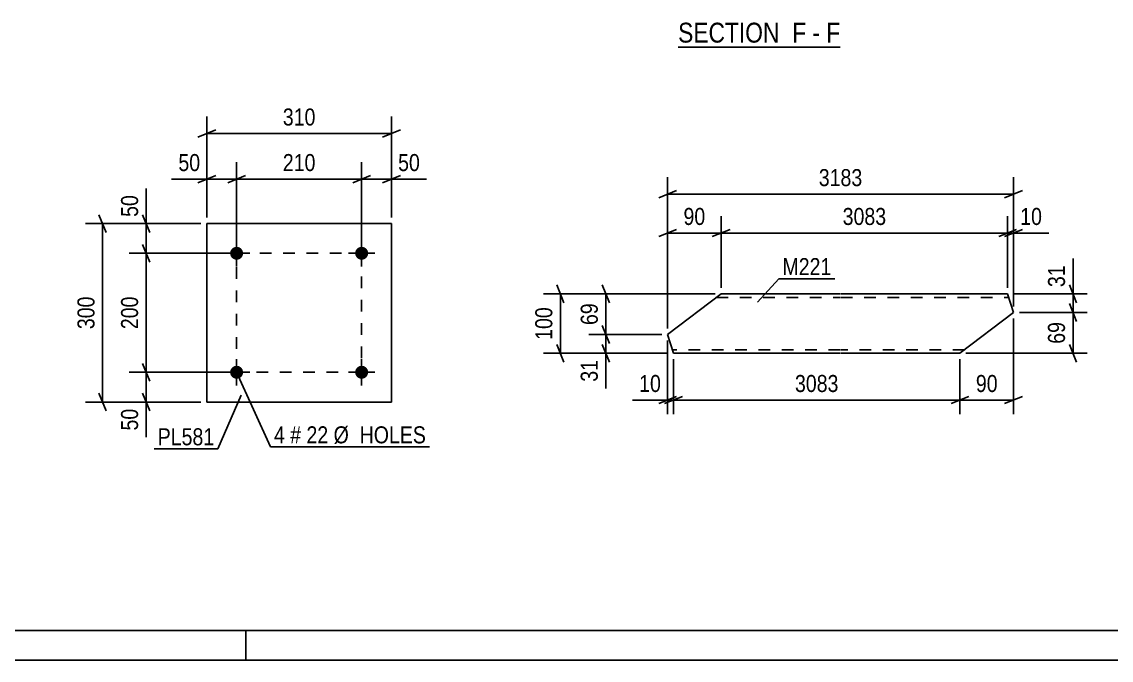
# Model space of a CAD drawing. Header units: millimetres. Extents: x 0 to 841, y 0 to 594.
# Drawn here: x 173.4 to 356.4, y 0 to 107.3 of the extents above; entities that cross this region are included whole.
import ezdxf

# ---------------------------------------------------------------- set-up
doc = ezdxf.new("R2010")
doc.units = ezdxf.units.MM
doc.linetypes.add('DXK_LINE_DOT2', pattern=[3.9198, 1.9599, -1.9599])
doc.styles.add('Arial Narrow', font='ARIALN.TTF', dxfattribs={"height": 0.2})

# ---------------------------------------------------------------- blocks, each defined once
blk = doc.blocks.new('Unknown-103655098-1133')
at = {"color": 5, "linetype": 'Continuous'}
for p, q in [((5, 5), (836, 5)), ((211, 0), (211, 5)), ((0, 0), (841, 0))]:
    blk.add_line(p, q, dxfattribs=at)
blk = doc.blocks.new('Unknown-103655098-16 - 2034')
at = {"color": 6, "linetype": 'Continuous'}
blk.add_line((283.63, 103.08), (310.85, 103.08), dxfattribs=at)
at = {"color": 0, "linetype": 'Continuous'}
for points in [[(301.74, 103.83), (301.74, 107.33), (283.63, 107.33), (283.63, 103.83)], [(305.13, 103.83), (305.13, 107.33), (302.79, 107.33), (302.79, 103.83)], [(307.45, 103.83), (307.45, 107.33), (306.18, 107.33), (306.18, 103.83)], [(310.85, 103.83), (310.85, 107.33), (308.5, 107.33), (308.5, 103.83)]]:
    blk.add_wipeout(points, dxfattribs=at)
at = {"color": 7, "linetype": 'Continuous', "style": 'Arial Narrow'}
for s, p in [('SECTION ', (283.63, 103.83)), ('F', (302.79, 103.83)), ('F', (308.5, 103.83)), ('-', (306.18, 103.83))]:
    blk.add_text(s, height=3.34, dxfattribs=at).set_placement(p)
blk = doc.blocks.new('Part-103655098-6733 - 6727')
at = {"color": 2, "linetype": 'Continuous'}
for p, q in [((281.87, 54.75), (290.86, 61.6)), ((310.86, 61.6), (290.86, 61.6)), ((338.97, 61.6), (310.96, 61.6)), ((339.95, 58.46), (338.97, 61.6)), ((330.96, 51.6), (339.95, 58.46)), ((282.85, 51.6), (281.87, 54.75)), ((310.86, 51.6), (282.85, 51.6)), ((330.96, 51.6), (310.96, 51.6))]:
    blk.add_line(p, q, dxfattribs=at)
at = {"color": 7, "linetype": 'DXK_LINE_DOT2'}
for p, q in [((290.07, 61), (310.86, 61)), ((310.96, 61), (339.16, 61)), ((310.86, 52.2), (282.66, 52.2)), ((331.75, 52.2), (310.96, 52.2))]:
    blk.add_line(p, q, dxfattribs=at)
blk = doc.blocks.new('Part-103655098-1580 - 1564')
at = {"color": 2, "linetype": 'Continuous'}
for p, q in [((204.48, 73.4), (235.48, 73.4)), ((204.48, 43.4), (204.48, 73.4)), ((235.48, 73.4), (235.48, 43.4)), ((204.48, 43.4), (235.48, 43.4))]:
    blk.add_line(p, q, dxfattribs=at)
blk = doc.blocks.new('Bolt-103655098-1613 - 1564')
at = {"linetype": 'Continuous'}
for points in [[(210.58, 48.41, -1), (208.38, 48.41, -1)], [(231.58, 48.41, -1), (229.38, 48.41, -1)]]:
    blk.add_hatch(color=1, dxfattribs=at).paths.add_polyline_path(points)
at = {"color": 1, "linetype": 'Continuous'}
for p, q in [((209.48, 50.61), (209.48, 46.21)), ((230.48, 50.61), (230.48, 46.21)), ((207.28, 48.41), (211.68, 48.41)), ((228.28, 48.41), (232.68, 48.41))]:
    blk.add_line(p, q, dxfattribs=at)
blk = doc.blocks.new('Bolt-103655098-1618 - 1564')
at = {"linetype": 'Continuous'}
for points in [[(210.58, 68.41, -1), (208.38, 68.41, -1)], [(231.58, 68.41, -1), (229.38, 68.41, -1)]]:
    blk.add_hatch(color=1, dxfattribs=at).paths.add_polyline_path(points)
at = {"color": 1, "linetype": 'Continuous'}
for p, q in [((209.48, 70.61), (209.48, 66.21)), ((230.48, 70.61), (230.48, 66.21)), ((207.28, 68.41), (211.68, 68.41)), ((228.28, 68.41), (232.68, 68.41))]:
    blk.add_line(p, q, dxfattribs=at)
blk = doc.blocks.new('Rectangle-103655098-1727 - 1564')
at = {"color": 1, "linetype": 'DXK_LINE_DOT2'}
blk.add_lwpolyline([(209.48, 68.41), (230.48, 68.41), (230.48, 48.41), (209.48, 48.41), (209.48, 68.41)], close=True, dxfattribs=at)
blk = doc.blocks.new('StraightDimension-103655098-12760 - 6727')
at = {"color": 7, "linetype": 'Continuous'}
for p, q in [((338.97, 62.6), (338.97, 74.67)), ((339.95, 59.46), (339.95, 74.67)), ((337.47, 71.22), (340.47, 72.42)), ((341.45, 72.42), (338.45, 71.22)), ((338.97, 71.82), (339.95, 71.82))]:
    blk.add_line(p, q, dxfattribs=at)
at = {"color": 0}
blk.add_wipeout([(345.33, 72.57), (345.33, 76.77), (340.48, 76.77), (340.48, 72.57)], dxfattribs=at)
at = {"color": 7, "linetype": 'Continuous'}
blk.add_line((339.95, 71.82), (345.86, 71.82), dxfattribs=at)
blk.add_line((339.95, 71.82), (345.86, 71.82), dxfattribs=at)
at = {"color": 3, "style": 'Arial Narrow'}
blk.add_text('10', height=2.863, dxfattribs=at).set_placement((341.08, 73.17))
blk = doc.blocks.new('StraightDimension-103655098-12821 - 6727')
at = {"color": 7, "linetype": 'Continuous'}
for p, q in [((281.87, 53.75), (281.87, 41.34)), ((282.85, 50.6), (282.85, 41.34)), ((280.37, 43.14), (283.37, 44.34)), ((284.35, 44.34), (281.35, 43.14)), ((281.87, 43.74), (282.85, 43.74))]:
    blk.add_line(p, q, dxfattribs=at)
at = {"color": 0}
blk.add_wipeout([(281.34, 44.49), (281.34, 48.69), (276.48, 48.69), (276.48, 44.49)], dxfattribs=at)
at = {"color": 7, "linetype": 'Continuous'}
blk.add_line((281.87, 43.74), (275.96, 43.74), dxfattribs=at)
blk.add_line((281.87, 43.74), (275.96, 43.74), dxfattribs=at)
at = {"color": 3, "style": 'Arial Narrow'}
blk.add_text('10', height=2.863, dxfattribs=at).set_placement((277.08, 45.09))
blk = doc.blocks.new('StraightDimension-103655098-12820 - 6727')
at = {"color": 7, "linetype": 'Continuous'}
for p, q in [((282.85, 50.6), (282.85, 41.34)), ((330.96, 50.6), (330.96, 41.34)), ((284.35, 44.34), (281.35, 43.14)), ((329.46, 43.14), (332.46, 44.34)), ((282.85, 43.74), (330.96, 43.74))]:
    blk.add_line(p, q, dxfattribs=at)
at = {"color": 0}
blk.add_wipeout([(311.16, 44.49), (311.16, 48.69), (302.65, 48.69), (302.65, 44.49)], dxfattribs=at)
at = {"color": 3, "style": 'Arial Narrow'}
blk.add_text('3083', height=2.863, dxfattribs=at).set_placement((303.25, 45.09))
blk = doc.blocks.new('StraightDimension-103655098-12749 - 6727')
at = {"color": 7, "linetype": 'Continuous'}
for p, q in [((281.87, 55.75), (281.87, 81.2)), ((339.95, 59.46), (339.95, 81.2)), ((283.37, 78.95), (280.37, 77.75)), ((338.45, 77.75), (341.45, 78.95)), ((281.87, 78.35), (339.95, 78.35))]:
    blk.add_line(p, q, dxfattribs=at)
at = {"color": 0}
blk.add_wipeout([(315.17, 79.1), (315.17, 83.3), (306.65, 83.3), (306.65, 79.1)], dxfattribs=at)
at = {"color": 3, "style": 'Arial Narrow'}
blk.add_text('3183', height=2.863, dxfattribs=at).set_placement((307.25, 79.7))
blk = doc.blocks.new('StraightDimension-103655098-12761 - 6727')
at = {"color": 7, "linetype": 'Continuous'}
for p, q in [((290.86, 62.6), (290.86, 74.67)), ((338.97, 62.6), (338.97, 74.67)), ((292.36, 72.42), (289.36, 71.22)), ((290.86, 71.82), (338.97, 71.82)), ((337.47, 71.22), (340.47, 72.42))]:
    blk.add_line(p, q, dxfattribs=at)
at = {"color": 0}
blk.add_wipeout([(319.17, 72.57), (319.17, 76.77), (310.66, 76.77), (310.66, 72.57)], dxfattribs=at)
at = {"color": 3, "style": 'Arial Narrow'}
blk.add_text('3083', height=2.863, dxfattribs=at).set_placement((311.26, 73.17))
blk = doc.blocks.new('StraightDimension-103655098-12762 - 6727')
at = {"color": 7, "linetype": 'Continuous'}
for p, q in [((281.87, 55.75), (281.87, 74.67)), ((290.86, 62.6), (290.86, 74.67)), ((280.37, 71.22), (283.37, 72.42)), ((281.87, 71.82), (290.86, 71.82)), ((292.36, 72.42), (289.36, 71.22))]:
    blk.add_line(p, q, dxfattribs=at)
at = {"color": 0}
blk.add_wipeout([(288.79, 72.57), (288.79, 76.77), (283.93, 76.77), (283.93, 72.57)], dxfattribs=at)
at = {"color": 3, "style": 'Arial Narrow'}
blk.add_text('90', height=2.863, dxfattribs=at).set_placement((284.53, 73.17))
blk = doc.blocks.new('StraightDimension-103655098-12819 - 6727')
at = {"color": 7, "linetype": 'Continuous'}
for p, q in [((339.95, 57.46), (339.95, 41.34)), ((330.96, 50.6), (330.96, 41.34)), ((329.46, 43.14), (332.46, 44.34)), ((341.45, 44.34), (338.45, 43.14)), ((330.96, 43.74), (339.95, 43.74))]:
    blk.add_line(p, q, dxfattribs=at)
at = {"color": 0}
blk.add_wipeout([(337.88, 44.49), (337.88, 48.69), (333.03, 48.69), (333.03, 44.49)], dxfattribs=at)
at = {"color": 3, "style": 'Arial Narrow'}
blk.add_text('90', height=2.863, dxfattribs=at).set_placement((333.63, 45.09))
blk = doc.blocks.new('StraightDimension-103655098-12879 - 6727')
at = {"color": 7, "linetype": 'Continuous'}
for p, q in [((270.88, 63.1), (272.08, 60.1)), ((289.86, 61.6), (268.63, 61.6)), ((271.48, 54.75), (271.48, 61.6)), ((272.08, 53.25), (270.88, 56.25)), ((280.87, 54.75), (268.63, 54.75))]:
    blk.add_line(p, q, dxfattribs=at)
at = {"color": 0}
blk.add_wipeout([(270.73, 60.61), (266.53, 60.61), (266.53, 55.75), (270.73, 55.75)], dxfattribs=at)
at = {"color": 3, "style": 'Arial Narrow'}
blk.add_text('69', height=2.863, rotation=90.0002, dxfattribs=at).set_placement((270.13, 56.35))
blk = doc.blocks.new('StraightDimension-103655098-12880 - 6727')
at = {"color": 7, "linetype": 'Continuous'}
for p, q in [((270.88, 56.25), (272.08, 53.25)), ((280.87, 54.75), (268.63, 54.75)), ((272.08, 50.1), (270.88, 53.1)), ((271.48, 51.6), (271.48, 54.75)), ((281.85, 51.6), (268.63, 51.6))]:
    blk.add_line(p, q, dxfattribs=at)
at = {"color": 0}
blk.add_wipeout([(270.73, 51.08), (266.53, 51.08), (266.53, 46.22), (270.73, 46.22)], dxfattribs=at)
at = {"color": 7, "linetype": 'Continuous'}
blk.add_line((271.48, 51.6), (271.48, 45.7), dxfattribs=at)
blk.add_line((271.48, 51.6), (271.48, 45.7), dxfattribs=at)
at = {"color": 3, "style": 'Arial Narrow'}
blk.add_text('31', height=2.863, rotation=90.0002, dxfattribs=at).set_placement((270.13, 46.82))
blk = doc.blocks.new('StraightDimension-103655098-12928 - 6727')
at = {"color": 7, "linetype": 'Continuous'}
for p, q in [((263.25, 63.1), (264.45, 60.1)), ((289.86, 61.6), (261, 61.6)), ((263.85, 51.6), (263.85, 61.6)), ((264.45, 50.1), (263.25, 53.1)), ((281.85, 51.6), (261, 51.6))]:
    blk.add_line(p, q, dxfattribs=at)
at = {"color": 0}
blk.add_wipeout([(263.1, 59.95), (258.9, 59.95), (258.9, 53.26), (263.1, 53.26)], dxfattribs=at)
at = {"color": 3, "style": 'Arial Narrow'}
blk.add_text('100', height=2.863, rotation=90.0002, dxfattribs=at).set_placement((262.5, 53.86))
blk = doc.blocks.new('StraightDimension-103655098-12960 - 6727')
at = {"color": 7, "linetype": 'Continuous'}
for p, q in [((349.35, 63.1), (350.55, 60.1)), ((339.97, 61.6), (352.35, 61.6)), ((349.95, 58.46), (349.95, 61.6)), ((350.55, 56.96), (349.35, 59.96)), ((340.95, 58.46), (352.35, 58.46))]:
    blk.add_line(p, q, dxfattribs=at)
at = {"color": 0}
blk.add_wipeout([(349.2, 66.99), (345, 66.99), (345, 62.13), (349.2, 62.13)], dxfattribs=at)
at = {"color": 7, "linetype": 'Continuous'}
blk.add_line((349.95, 61.6), (349.95, 67.51), dxfattribs=at)
blk.add_line((349.95, 61.6), (349.95, 67.51), dxfattribs=at)
at = {"color": 3, "style": 'Arial Narrow'}
blk.add_text('31', height=2.863, rotation=90.0002, dxfattribs=at).set_placement((348.6, 62.73))
blk = doc.blocks.new('StraightDimension-103655098-12961 - 6727')
at = {"color": 7, "linetype": 'Continuous'}
for p, q in [((349.35, 59.96), (350.55, 56.96)), ((340.95, 58.46), (352.35, 58.46)), ((349.95, 51.6), (349.95, 58.46)), ((350.55, 50.1), (349.35, 53.1)), ((331.96, 51.6), (352.35, 51.6))]:
    blk.add_line(p, q, dxfattribs=at)
at = {"color": 0}
blk.add_wipeout([(349.2, 57.46), (345, 57.46), (345, 52.6), (349.2, 52.6)], dxfattribs=at)
at = {"color": 3, "style": 'Arial Narrow'}
blk.add_text('69', height=2.863, rotation=90.0002, dxfattribs=at).set_placement((348.6, 53.2))
blk = doc.blocks.new('StraightDimension-103655098-1620 - 1564')
at = {"color": 7, "linetype": 'Continuous'}
for p, q in [((193.68, 49.91), (194.88, 46.91)), ((208.48, 48.41), (191.43, 48.41)), ((194.28, 43.4), (194.28, 48.41)), ((194.88, 41.9), (193.68, 44.9)), ((203.48, 43.4), (191.43, 43.4))]:
    blk.add_line(p, q, dxfattribs=at)
at = {"color": 0}
blk.add_wipeout([(193.53, 42.88), (189.33, 42.88), (189.33, 38.02), (193.53, 38.02)], dxfattribs=at)
at = {"color": 7, "linetype": 'Continuous'}
blk.add_line((194.28, 43.4), (194.28, 37.5), dxfattribs=at)
blk.add_line((194.28, 43.4), (194.28, 37.5), dxfattribs=at)
at = {"color": 3, "style": 'Arial Narrow'}
blk.add_text('50', height=2.863, rotation=90.0002, dxfattribs=at).set_placement((192.93, 38.62))
blk = doc.blocks.new('StraightDimension-103655098-1663 - 1564')
at = {"color": 7, "linetype": 'Continuous'}
for p, q in [((203.48, 73.4), (184.11, 73.4)), ((187.56, 71.9), (186.36, 74.9)), ((186.96, 43.4), (186.96, 73.4)), ((186.36, 44.9), (187.56, 41.9)), ((203.48, 43.4), (184.11, 43.4))]:
    blk.add_line(p, q, dxfattribs=at)
at = {"color": 0}
blk.add_wipeout([(186.21, 61.75), (182.01, 61.75), (182.01, 55.06), (186.21, 55.06)], dxfattribs=at)
at = {"color": 3, "style": 'Arial Narrow'}
blk.add_text('300', height=2.863, rotation=90.0002, dxfattribs=at).set_placement((185.61, 55.66))
blk = doc.blocks.new('StraightDimension-103655098-1633 - 1564')
at = {"color": 7, "linetype": 'Continuous'}
for p, q in [((194.88, 66.91), (193.68, 69.91)), ((208.48, 68.41), (191.43, 68.41)), ((194.28, 48.41), (194.28, 68.41)), ((193.68, 49.91), (194.88, 46.91)), ((208.48, 48.41), (191.43, 48.41))]:
    blk.add_line(p, q, dxfattribs=at)
at = {"color": 0}
blk.add_wipeout([(193.53, 61.75), (189.33, 61.75), (189.33, 55.06), (193.53, 55.06)], dxfattribs=at)
at = {"color": 3, "style": 'Arial Narrow'}
blk.add_text('200', height=2.863, rotation=90.0002, dxfattribs=at).set_placement((192.93, 55.66))
blk = doc.blocks.new('StraightDimension-103655098-1649 - 1564')
at = {"color": 7, "linetype": 'Continuous'}
for p, q in [((203.48, 73.4), (191.43, 73.4)), ((193.68, 74.9), (194.88, 71.9)), ((194.28, 68.41), (194.28, 73.4)), ((194.88, 66.91), (193.68, 69.91)), ((208.48, 68.41), (191.43, 68.41))]:
    blk.add_line(p, q, dxfattribs=at)
at = {"color": 0}
blk.add_wipeout([(193.53, 78.78), (189.33, 78.78), (189.33, 73.93), (193.53, 73.93)], dxfattribs=at)
at = {"color": 7, "linetype": 'Continuous'}
blk.add_line((194.28, 73.4), (194.28, 79.31), dxfattribs=at)
blk.add_line((194.28, 73.4), (194.28, 79.31), dxfattribs=at)
at = {"color": 3, "style": 'Arial Narrow'}
blk.add_text('50', height=2.863, rotation=90.0002, dxfattribs=at).set_placement((192.93, 74.53))
blk = doc.blocks.new('StraightDimension-103655098-1674 - 1564')
at = {"color": 7, "linetype": 'Continuous'}
for p, q in [((204.48, 74.4), (204.48, 91.39)), ((235.48, 74.4), (235.48, 91.39)), ((205.98, 89.14), (202.98, 87.94)), ((204.48, 88.54), (235.48, 88.54)), ((233.98, 87.94), (236.98, 89.14))]:
    blk.add_line(p, q, dxfattribs=at)
at = {"color": 0}
blk.add_wipeout([(223.32, 89.29), (223.32, 93.49), (216.64, 93.49), (216.64, 89.29)], dxfattribs=at)
at = {"color": 3, "style": 'Arial Narrow'}
blk.add_text('310', height=2.863, dxfattribs=at).set_placement((217.24, 89.89))
blk = doc.blocks.new('StraightDimension-103655098-1685 - 1564')
at = {"color": 7, "linetype": 'Continuous'}
for p, q in [((230.48, 69.41), (230.48, 83.73)), ((235.48, 74.4), (235.48, 83.73)), ((228.98, 80.28), (231.98, 81.48)), ((230.48, 80.88), (235.48, 80.88)), ((236.98, 81.48), (233.98, 80.28))]:
    blk.add_line(p, q, dxfattribs=at)
at = {"color": 0}
blk.add_wipeout([(240.86, 81.63), (240.86, 85.83), (236, 85.83), (236, 81.63)], dxfattribs=at)
at = {"color": 7, "linetype": 'Continuous'}
blk.add_line((235.48, 80.88), (241.38, 80.88), dxfattribs=at)
blk.add_line((235.48, 80.88), (241.38, 80.88), dxfattribs=at)
at = {"color": 3, "style": 'Arial Narrow'}
blk.add_text('50', height=2.863, dxfattribs=at).set_placement((236.6, 82.23))
blk = doc.blocks.new('StraightDimension-103655098-1698 - 1564')
at = {"color": 7, "linetype": 'Continuous'}
for p, q in [((209.48, 69.41), (209.48, 83.73)), ((230.48, 69.41), (230.48, 83.73)), ((210.98, 81.48), (207.98, 80.28)), ((209.48, 80.88), (230.48, 80.88)), ((228.98, 80.28), (231.98, 81.48))]:
    blk.add_line(p, q, dxfattribs=at)
at = {"color": 0}
blk.add_wipeout([(223.32, 81.63), (223.32, 85.83), (216.64, 85.83), (216.64, 81.63)], dxfattribs=at)
at = {"color": 3, "style": 'Arial Narrow'}
blk.add_text('210', height=2.863, dxfattribs=at).set_placement((217.24, 82.23))
blk = doc.blocks.new('StraightDimension-103655098-1714 - 1564')
at = {"color": 7, "linetype": 'Continuous'}
for p, q in [((204.48, 74.4), (204.48, 83.73)), ((209.48, 69.41), (209.48, 83.73)), ((202.98, 80.28), (205.98, 81.48)), ((204.48, 80.88), (209.48, 80.88)), ((210.98, 81.48), (207.98, 80.28))]:
    blk.add_line(p, q, dxfattribs=at)
at = {"color": 0}
blk.add_wipeout([(203.95, 81.63), (203.95, 85.83), (199.1, 85.83), (199.1, 81.63)], dxfattribs=at)
at = {"color": 7, "linetype": 'Continuous'}
blk.add_line((204.48, 80.88), (198.57, 80.88), dxfattribs=at)
blk.add_line((204.48, 80.88), (198.57, 80.88), dxfattribs=at)
at = {"color": 3, "style": 'Arial Narrow'}
blk.add_text('50', height=2.863, dxfattribs=at).set_placement((199.7, 82.23))
blk = doc.blocks.new('Mark-103655098-6729 - 6727')
at = {"color": 0}
blk.add_wipeout([(309.37, 64.74), (309.37, 67.74), (301.15, 67.74), (301.15, 64.74)], dxfattribs=at)
blk.add_wipeout([(309.37, 64.74), (309.37, 67.74), (301.15, 67.74), (301.15, 64.74)], dxfattribs=at)
at = {"color": 30, "linetype": 'Continuous'}
for p, q in [((296.97, 60.21), (300.55, 64.14)), ((300.55, 64.14), (309.97, 64.14))]:
    blk.add_line(p, q, dxfattribs=at)
at = {"color": 3, "style": 'Arial Narrow'}
blk.add_text('M221', height=2.863, dxfattribs=at).set_placement((301.15, 64.74))
blk = doc.blocks.new('Mark-103655098-1576 - 1564')
at = {"color": 0}
blk.add_wipeout([(205.73, 36.13), (205.73, 39.13), (196.23, 39.13), (196.23, 36.13)], dxfattribs=at)
blk.add_wipeout([(205.73, 36.13), (205.73, 39.13), (196.23, 39.13), (196.23, 36.13)], dxfattribs=at)
at = {"color": 30, "linetype": 'Continuous'}
for p in [(210.26, 44.55), (195.63, 35.53)]:
    blk.add_line(p, (206.33, 35.53), dxfattribs=at)
at = {"color": 3, "style": 'Arial Narrow'}
blk.add_text('PL581', height=2.863, dxfattribs=at).set_placement((196.23, 36.13))
blk = doc.blocks.new('MarkSet-103655098-1775 - 1564')
at = {"color": 0}
blk.add_wipeout([(217.58, 36.46), (217.58, 39.46), (215.76, 39.46), (215.76, 36.46)], dxfattribs=at)
blk.add_wipeout([(217.58, 36.46), (217.58, 39.46), (215.76, 39.46), (215.76, 36.46)], dxfattribs=at)
at = {"color": 7, "linetype": 'Continuous'}
blk.add_line((209.48, 48.41), (215.16, 35.86), dxfattribs=at)
at = {"color": 3, "style": 'Arial Narrow'}
blk.add_text('4', height=2.86, dxfattribs=at).set_placement((215.76, 36.46))
at = {"color": 0}
blk.add_wipeout([(220.31, 36.46), (220.31, 39.46), (218.48, 39.46), (218.48, 36.46)], dxfattribs=at)
blk.add_wipeout([(220.31, 36.46), (220.31, 39.46), (218.48, 39.46), (218.48, 36.46)], dxfattribs=at)
at = {"color": 3, "style": 'Arial Narrow'}
blk.add_text('#', height=2.86, dxfattribs=at).set_placement((218.48, 36.46))
at = {"color": 0}
blk.add_wipeout([(224.87, 36.46), (224.87, 39.46), (221.21, 39.46), (221.21, 36.46)], dxfattribs=at)
blk.add_wipeout([(224.87, 36.46), (224.87, 39.46), (221.21, 39.46), (221.21, 36.46)], dxfattribs=at)
at = {"color": 3, "style": 'Arial Narrow'}
blk.add_text('22', height=2.863, dxfattribs=at).set_placement((221.21, 36.46))
at = {"color": 0}
blk.add_wipeout([(241.3, 36.46), (241.3, 39.46), (225.77, 39.46), (225.77, 36.46)], dxfattribs=at)
blk.add_wipeout([(241.3, 36.46), (241.3, 39.46), (225.77, 39.46), (225.77, 36.46)], dxfattribs=at)
at = {"color": 7, "linetype": 'Continuous'}
blk.add_line((215.16, 35.86), (241.9, 35.86), dxfattribs=at)
at = {"color": 3, "style": 'Arial Narrow'}
blk.add_text('Ø  HOLES', height=2.863, dxfattribs=at).set_placement((225.77, 36.46))

msp = doc.modelspace()

# ---------------------------------------------------------------- block references
for name in ['Unknown-103655098-1133', 'Part-103655098-1580 - 1564', 'Bolt-103655098-1618 - 1564', 'Rectangle-103655098-1727 - 1564', 'Part-103655098-6733 - 6727', 'Bolt-103655098-1613 - 1564']:
    msp.add_blockref(name, (0, 0))

# ---------------------------------------------------------------- next in the draw order: block references
for name in ['Unknown-103655098-16 - 2034', 'StraightDimension-103655098-12760 - 6727', 'StraightDimension-103655098-12821 - 6727', 'StraightDimension-103655098-1620 - 1564']:
    msp.add_blockref(name, (0, 0))

# ---------------------------------------------------------------- next in the draw order: block references
for name in ['StraightDimension-103655098-12749 - 6727', 'StraightDimension-103655098-1663 - 1564', 'StraightDimension-103655098-12820 - 6727']:
    msp.add_blockref(name, (0, 0))

# ---------------------------------------------------------------- next in the draw order: block references
for name in ['StraightDimension-103655098-12761 - 6727', 'StraightDimension-103655098-1633 - 1564', 'StraightDimension-103655098-12819 - 6727', 'Mark-103655098-1576 - 1564']:
    msp.add_blockref(name, (0, 0))

# ---------------------------------------------------------------- next in the draw order: block references
for name in ['StraightDimension-103655098-1649 - 1564', 'StraightDimension-103655098-12762 - 6727', 'Mark-103655098-6729 - 6727', 'StraightDimension-103655098-12960 - 6727', 'MarkSet-103655098-1775 - 1564']:
    msp.add_blockref(name, (0, 0))

# ---------------------------------------------------------------- next in the draw order: block references
for name in ['StraightDimension-103655098-1674 - 1564', 'StraightDimension-103655098-12879 - 6727', 'StraightDimension-103655098-12961 - 6727']:
    msp.add_blockref(name, (0, 0))

# ---------------------------------------------------------------- next in the draw order: block references
for name in ['StraightDimension-103655098-1685 - 1564', 'StraightDimension-103655098-12880 - 6727']:
    msp.add_blockref(name, (0, 0))

# ---------------------------------------------------------------- next in the draw order: block references
for name in ['StraightDimension-103655098-1698 - 1564', 'StraightDimension-103655098-12928 - 6727']:
    msp.add_blockref(name, (0, 0))

# ---------------------------------------------------------------- next in the draw order: block references
msp.add_blockref('StraightDimension-103655098-1714 - 1564', (0, 0))

doc.saveas('drawing.dxf')
